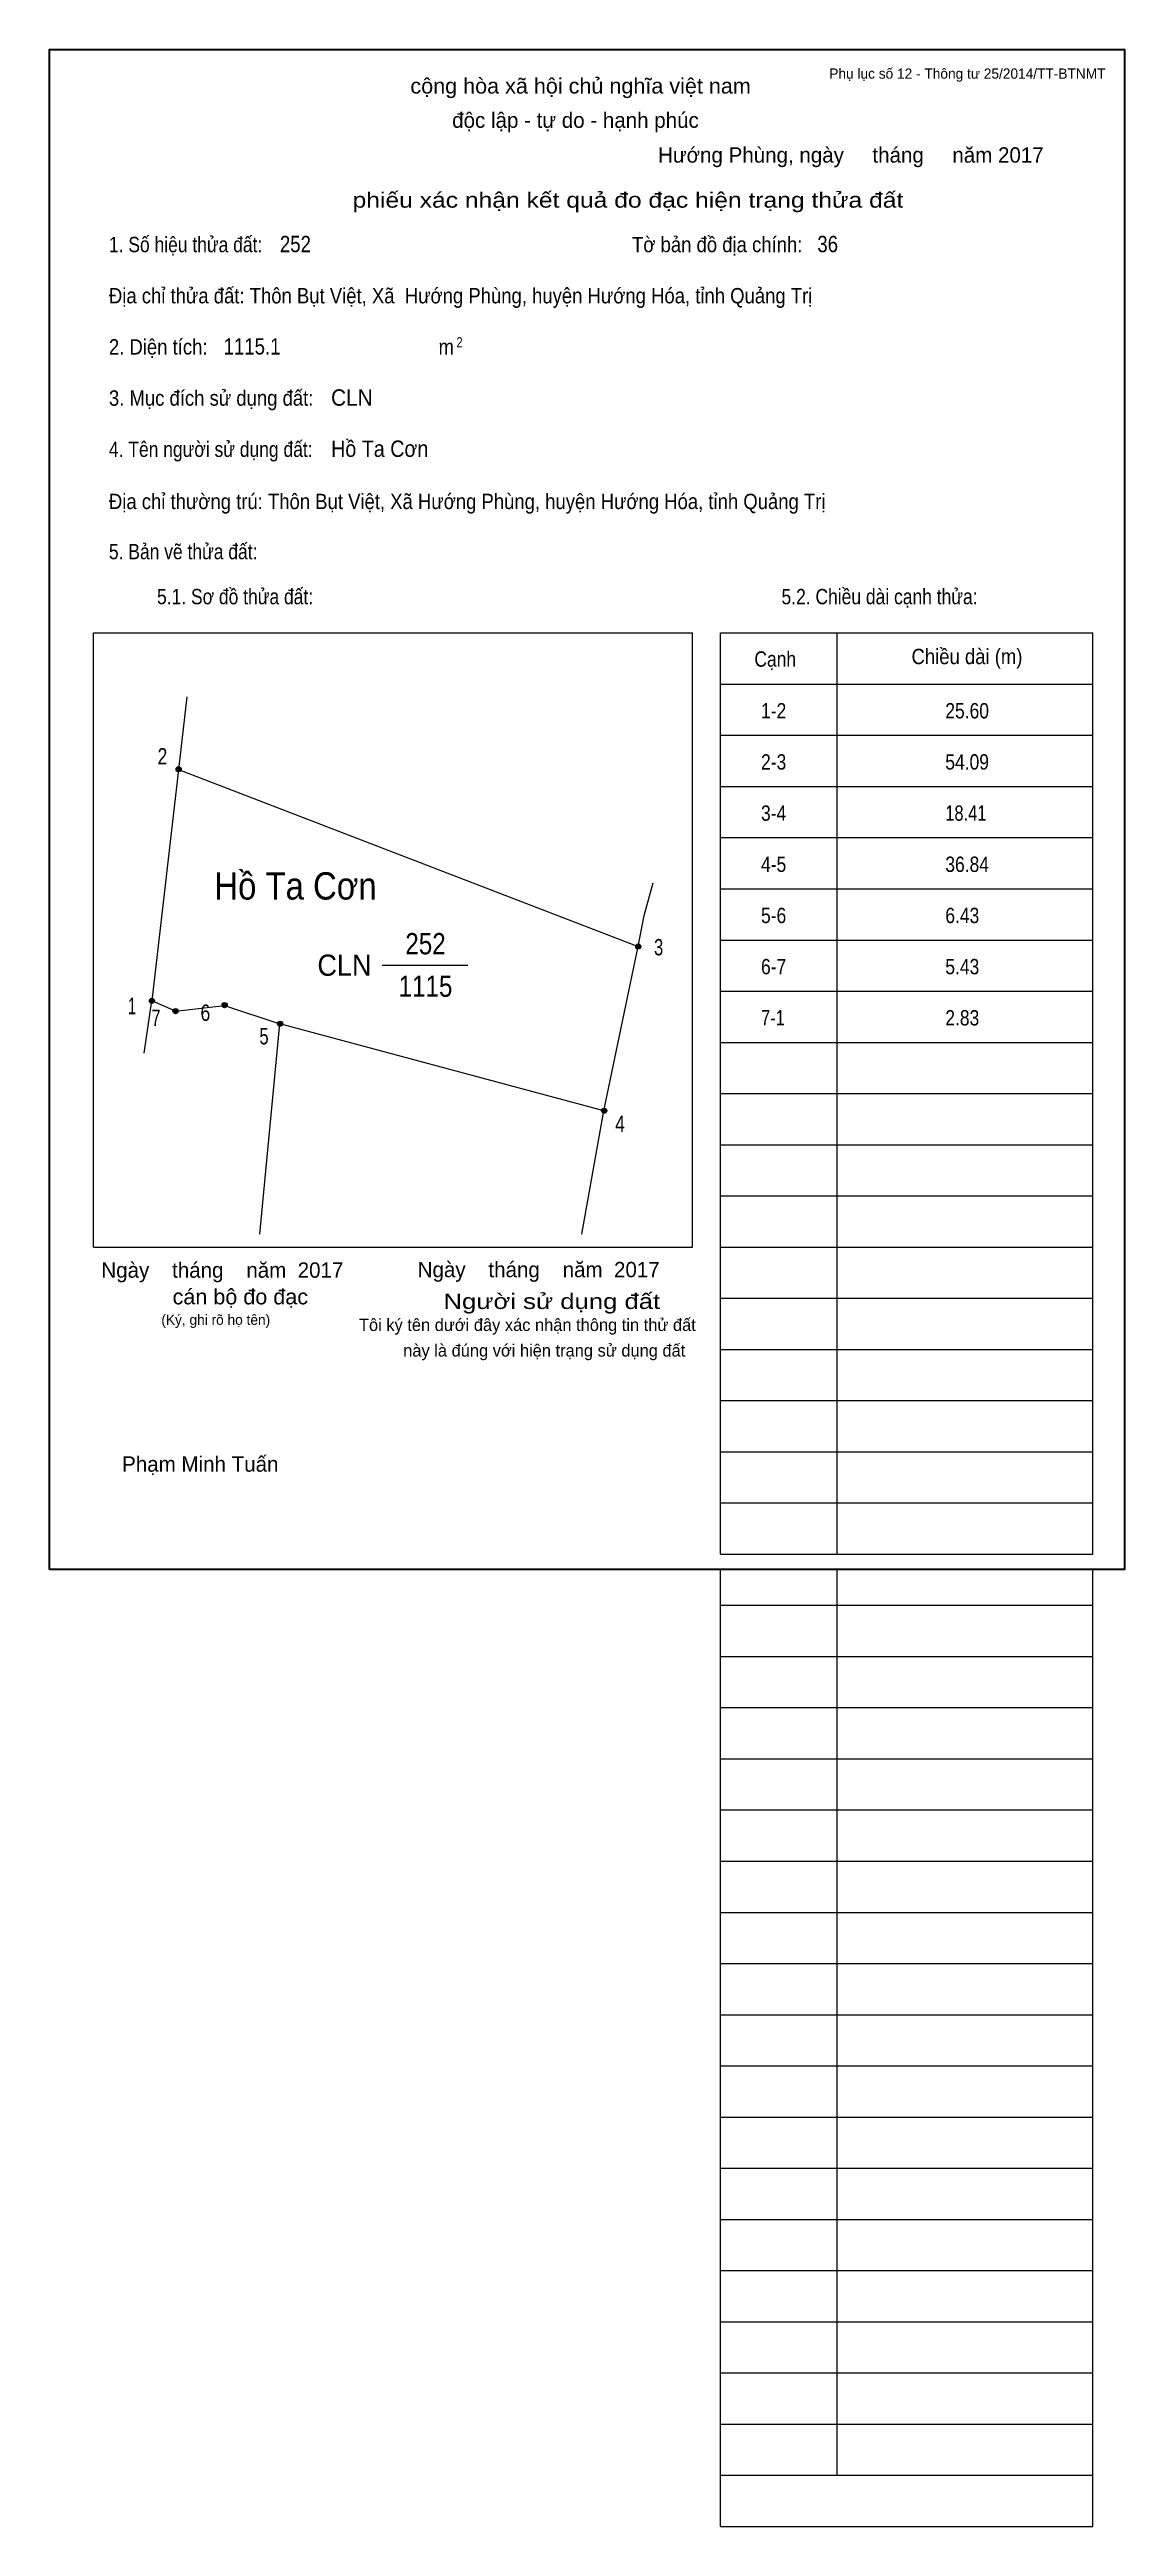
# Model space of a CAD drawing. Header units: centimetres. Extents: x 0 to 21, y -18.7 to 29.7.
import ezdxf
from ezdxf.enums import TextEntityAlignment as Align

# ---------------------------------------------------------------- set-up
doc = ezdxf.new("R2010")
doc.units = ezdxf.units.CM
doc.header["$LTSCALE"] = 0.12
for name, color, linetype in [('2', 7, 'Continuous'), ('30', 7, 'Continuous'), ('34', 7, 'Continuous')]:
    doc.layers.add(name, color=color, linetype=linetype)
for name, color, linetype, lineweight in [('32', 7, 'Continuous', 13), ('33', 7, 'Continuous', 13), ('6', 7, 'Continuous', 13), ('63', 7, 'Continuous', 13)]:
    doc.layers.add(name, color=color, linetype=linetype, lineweight=lineweight)

msp = doc.modelspace()

# ---------------------------------------------------------------- hatches: boundary and pattern name
at = {"layer": '32'}
for points in [[(2.5722, 15.6363, 1), (2.4722, 15.6363, 1)], [(11.5509, 12.1719, 1), (11.4509, 12.1719, 1)], [(2.0509, 11.1114, 1), (1.9509, 11.1114, 1)], [(2.5117, 10.9103, 1), (2.4117, 10.9103, 1)], [(3.4708, 11.0278, 1), (3.3708, 11.0278, 1)], [(4.5544, 10.663, 1), (4.4544, 10.663, 1)], [(10.8854, 8.9637, 1), (10.7854, 8.9637, 1)]]:
    msp.add_hatch(color=256, dxfattribs=at).paths.add_polyline_path(points)

# ---------------------------------------------------------------- linework, layer by layer
for centre in [(2.5222, 15.6363), (11.5009, 12.1719), (2.0009, 11.1114), (2.4617, 10.9103), (3.4208, 11.0278), (4.5044, 10.663), (10.8354, 8.9637)]:
    msp.add_circle(centre, 0.05, dxfattribs=at)
at = {"layer": '33'}
msp.add_line((6.5, 11.81), (8.17, 11.81), dxfattribs=at)
at = {"layer": '6'}
for p, q in [((2.68, 17.05), (2.52, 15.63)), ((2.52, 15.63), (2, 11.11)), ((2.52, 15.63), (11.5, 12.17)), ((10.83, 8.96), (11.5, 12.17)), ((1.85, 10.09), (2, 11.11)), ((2.46, 10.91), (2, 11.11)), ((4.11, 6.55), (4.5, 10.66)), ((10.83, 8.96), (4.5, 10.66)), ((10.4, 6.55), (10.83, 8.96))]:
    msp.add_line(p, q, dxfattribs=at)
for points in [[(11.5, 12.17), (11.62, 12.78), (11.79, 13.42)], [(2.46, 10.91), (3.42, 11.02), (4.5, 10.66)]]:
    msp.add_lwpolyline(points, dxfattribs=at)
at = {"layer": '63'}
for p, q in [((0.86, 18.3), (12.56, 18.3)), ((0.86, 6.3), (0.86, 18.3)), ((12.56, 6.3), (12.56, 18.3)), ((13.11, 18.3), (20.38, 18.3)), ((13.11, 0.3), (13.11, 18.3)), ((15.39, 0.3), (15.39, 18.3)), ((20.38, 0.3), (20.38, 18.3)), ((13.11, 17.3), (20.38, 17.3)), ((13.11, 16.3), (20.38, 16.3)), ((13.11, 15.3), (20.38, 15.3)), ((13.11, 14.3), (20.38, 14.3)), ((13.11, 13.3), (20.38, 13.3)), ((13.11, 12.3), (20.38, 12.3)), ((13.11, 11.3), (20.38, 11.3)), ((13.11, 10.3), (20.38, 10.3)), ((13.11, 9.3), (20.38, 9.3)), ((13.11, 8.3), (20.38, 8.3)), ((13.11, 7.3), (20.38, 7.3)), ((0.86, 6.3), (12.56, 6.3)), ((13.11, 6.3), (20.38, 6.3)), ((13.11, 5.3), (20.38, 5.3)), ((13.11, 4.3), (20.38, 4.3)), ((13.11, 3.3), (20.38, 3.3)), ((13.11, 2.3), (20.38, 2.3)), ((13.11, 1.3), (20.38, 1.3)), ((13.11, 0.3), (20.38, 0.3)), ((13.11, -18.7), (13.11, 0)), ((15.39, -17.7), (15.39, 0)), ((20.38, -18.7), (20.38, 0)), ((13.11, -0.7), (20.38, -0.7)), ((13.11, -0.7), (20.38, -0.7)), ((13.11, -1.7), (20.38, -1.7)), ((13.11, -2.7), (20.38, -2.7)), ((13.11, -3.7), (20.38, -3.7)), ((13.11, -4.7), (20.38, -4.7)), ((13.11, -5.7), (20.38, -5.7)), ((13.11, -6.7), (20.38, -6.7)), ((13.11, -7.7), (20.38, -7.7)), ((13.11, -8.7), (20.38, -8.7)), ((13.11, -9.7), (20.38, -9.7)), ((13.11, -10.7), (20.38, -10.7)), ((13.11, -11.7), (20.38, -11.7)), ((13.11, -12.7), (20.38, -12.7)), ((13.11, -13.7), (20.38, -13.7)), ((13.11, -14.7), (20.38, -14.7)), ((13.11, -15.7), (20.38, -15.7)), ((13.11, -16.7), (20.38, -16.7)), ((13.11, -17.7), (20.38, -17.7)), ((13.11, -18.7), (20.38, -18.7))]:
    msp.add_line(p, q, dxfattribs=at)
at = {"layer": '63', "lineweight": 35}
msp.add_lwpolyline([(0, 0), (0, 29.7), (21, 29.7), (21, 0)], close=True, dxfattribs=at)

# ---------------------------------------------------------------- texts
at = {"layer": '2', "width": 0.9}
msp.add_text('Hồ Ta Cơn', height=0.5338, dxfattribs=at).set_placement((4.805, 13.09), align=Align.CENTER)
at = {"layer": '30'}
for s, width, p in [('1-2', 0.85, (13.9, 16.63)), ('25.60', 0.85, (17.5, 16.63)), ('2-3', 0.85, (13.9, 15.63)), ('54.09', 0.85, (17.5, 15.63)), ('3-4', 0.85, (13.9, 14.63)), ('18.41', 0.8, (17.5, 14.63)), ('4-5', 0.85, (13.9, 13.63)), ('36.84', 0.85, (17.5, 13.63)), ('5-6', 0.85, (13.9, 12.63)), ('6.43', 0.85, (17.5, 12.63)), ('6-7', 0.85, (13.9, 11.63)), ('5.43', 0.85, (17.5, 11.63)), ('7-1', 0.8, (13.9, 10.63)), ('2.83', 0.85, (17.5, 10.63))]:
    msp.add_text(s, height=0.3, dxfattribs=dict(at, width=width)).set_placement(p)
at = {"layer": '32'}
for s, width, p in [('2', 0.8, (2.205, 15.73)), ('3', 0.75, (11.9, 12)), ('1', 0.65, (1.61, 10.85)), ('7', 0.75, (2.08, 10.62)), ('6', 0.8, (3.045, 10.72)), ('5', 0.75, (4.19, 10.26)), ('4', 0.8, (11.145, 8.55))]:
    msp.add_text(s, height=0.32, dxfattribs=dict(at, width=width)).set_placement(p, align=Align.CENTER)
at = {"layer": '33', "width": 0.85}
for s, p in [('252', (7.345, 12.02)), ('1115', (7.345, 11.19))]:
    msp.add_text(s, height=0.4159, dxfattribs=at).set_placement(p, align=Align.CENTER)
at = {"layer": '33', "width": 0.95}
msp.add_text('CLN', height=0.4159, dxfattribs=at).set_placement((6.29, 11.6), align=Align.RIGHT)
at = {"layer": '34'}
for s, width, p in [('252', 0.85, (4.5, 25.74)), ('36', 0.85, (15, 25.74)), ('1115.1', 0.85, (3.4, 23.74)), ('CLN', 0.95, (5.5, 22.74)), ('Hồ Ta Cơn', 0.9, (5.5, 21.74))]:
    msp.add_text(s, height=0.32, dxfattribs=dict(at, width=width)).set_placement(p)
at = {"layer": '63', "width": 1.05}
msp.add_text('cộng hòa xã hội chủ nghĩa việt nam', height=0.3, dxfattribs=at).set_placement((10.375, 28.84), align=Align.CENTER)
at = {"layer": '63'}
for s, height, p in [('Phụ lục số 12 - Thông tư 25/2014/TT-BTNMT', 0.2, (20.63, 29.13)), ('Ngày    tháng    năm  2017', 0.3, (5.74, 5.7)), ('Ngày    tháng    năm  2017', 0.3, (11.92, 5.71)), ('(Ký, ghi rõ họ tên)', 0.2, (4.31, 4.78))]:
    msp.add_text(s, height=height, dxfattribs=at).set_placement(p, align=Align.RIGHT)
for s, height, p in [('độc lập - tự do - hạnh phúc', 0.3, (10.275, 28.17)), ('Hướng Phùng, ngày     tháng     năm 2017', 0.3, (15.655, 27.49)), ('Tôi ký tên dưới đây xác nhận thông tin thử đất', 0.24, (9.335, 4.66)), ('này là đúng với hiện trạng sử dụng đất', 0.24, (9.665, 4.16)), ('Phạm Minh Tuấn', 0.3, (2.945, 1.91))]:
    msp.add_text(s, height=height, dxfattribs=at).set_placement(p, align=Align.CENTER)
for s, width, p in [('phiếu xác nhận kết quả đo đạc hiện trạng thửa đất', 1.2, (16.68, 26.61)), ('cán bộ đo đạc', 1.05, (5.05, 5.18)), ('Người sử dụng đất', 1.25, (11.93, 5.09))]:
    msp.add_text(s, height=0.3, dxfattribs=dict(at, width=width)).set_placement(p, align=Align.RIGHT)
for s, height, width, p in [('1. Số hiệu thửa đất:', 0.3, 0.85, (1.16, 25.74)), ('Tờ bản đồ địa chính:', 0.3, 0.9, (11.38, 25.74)), ('Địa chỉ thửa đất: Thôn Bụt Việt, Xã  Hướng Phùng, huyện Hướng Hóa, tỉnh Quảng Trị', 0.3, 0.9, (1.16, 24.74)), ('2. Diện tích:', 0.3, 0.9, (1.16, 23.74)), ('m', 0.3, 0.9, (7.6, 23.74)), ('2', 0.2, 0.8, (7.95, 23.88)), ('3. Mục đích sử dụng đất:', 0.3, 0.9, (1.16, 22.74)), ('4. Tên người sử dụng đất:', 0.3, 0.85, (1.16, 21.74)), ('Địa chỉ thường trú: Thôn Bụt Việt, Xã Hướng Phùng, huyện Hướng Hóa, tỉnh Quảng Trị', 0.3, 0.9, (1.16, 20.72)), ('5. Bản vẽ thửa đất:', 0.3, 0.85, (1.16, 19.74)), ('5.1. Sơ đồ thửa đất:', 0.3, 0.85, (2.1, 18.86)), ('5.2. Chiều dài cạnh thửa:', 0.3, 0.85, (14.3, 18.86)), ('Cạnh', 0.3, 0.85, (13.77, 17.64)), ('Chiều dài (m)', 0.3, 0.9, (16.84, 17.69))]:
    msp.add_text(s, height=height, dxfattribs=dict(at, width=width)).set_placement(p)

doc.saveas('drawing.dxf')
